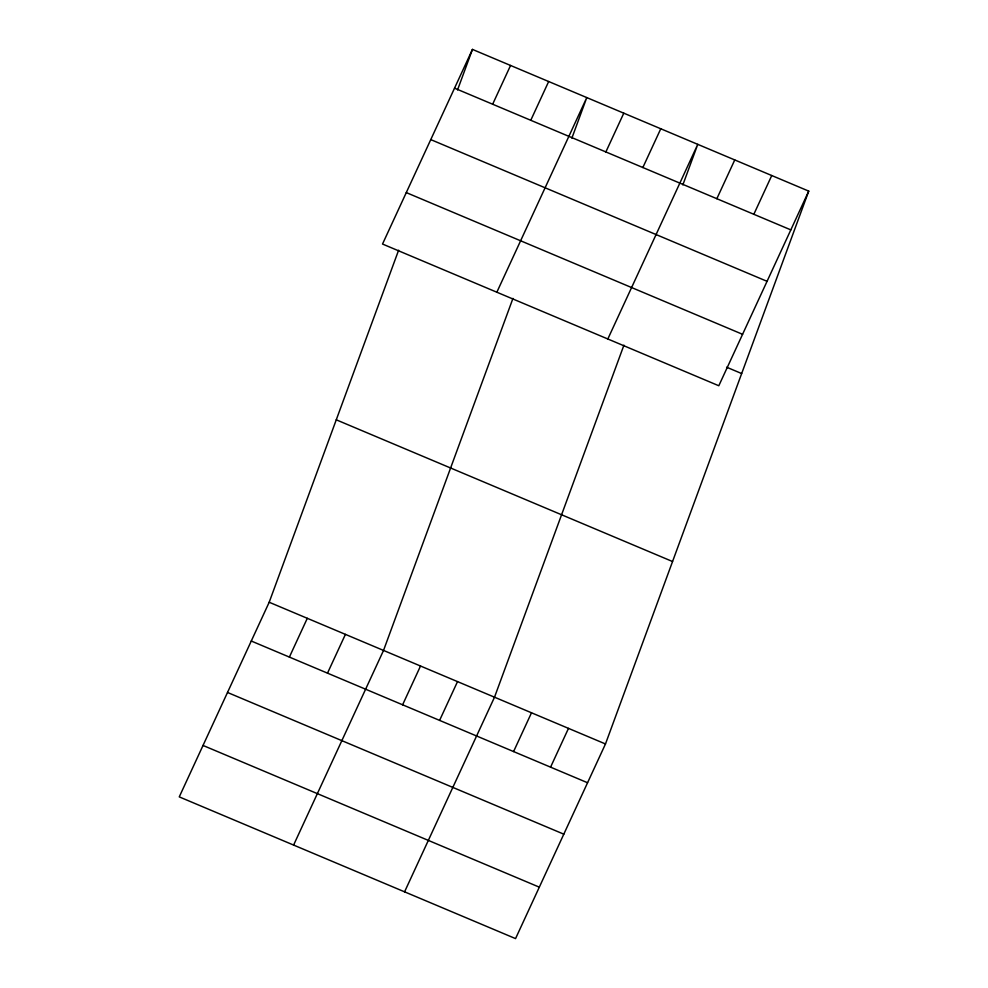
<?xml version="1.0" encoding="UTF-8"?>
<svg xmlns="http://www.w3.org/2000/svg" width="988" height="988" viewBox="0 0 988 988"><rect width="100%" height="100%" fill="white"/><g stroke="black" fill="none" stroke-linecap="round" stroke-linejoin="round"><path stroke-width="1.48" d="M808.74 191.116L718.807 385.752L382.517 244.036L472.449 49.4L808.74 191.116L605.483 743.964L515.551 938.6L179.26 796.884L269.193 602.248L398.621 250.211M457.543 89.945L472.449 49.4M512.957 298.401L383.529 650.437L293.597 845.073M571.879 138.122L586.786 97.577L496.853 292.213M623.934 345.158L494.506 697.207L404.574 891.831M682.856 184.892L697.763 144.347L607.83 338.983M492.654 104.234L510.561 65.455M530.766 120.289L548.673 81.522M289.385 657.082L307.305 618.315M327.497 673.149L345.417 634.37M605.866 151.942L623.786 113.175M642.855 167.528L660.774 128.761M402.61 704.802L420.518 666.023M439.598 720.388L457.518 681.609M716.843 198.712L734.763 159.933M753.832 214.297L771.752 175.531M513.587 751.559L531.495 712.793M550.575 767.145L568.483 728.378M454.542 88.167L790.832 229.883M430.768 139.604L767.059 281.321M406.29 192.598L742.581 334.315M726.6 367.203L741.667 373.55M336.266 419.814L672.556 561.53M269.193 602.248L605.483 743.964M251.273 641.027L587.564 782.743M227.512 692.465L563.802 834.168M203.022 745.446L539.312 887.162"/></g></svg>
